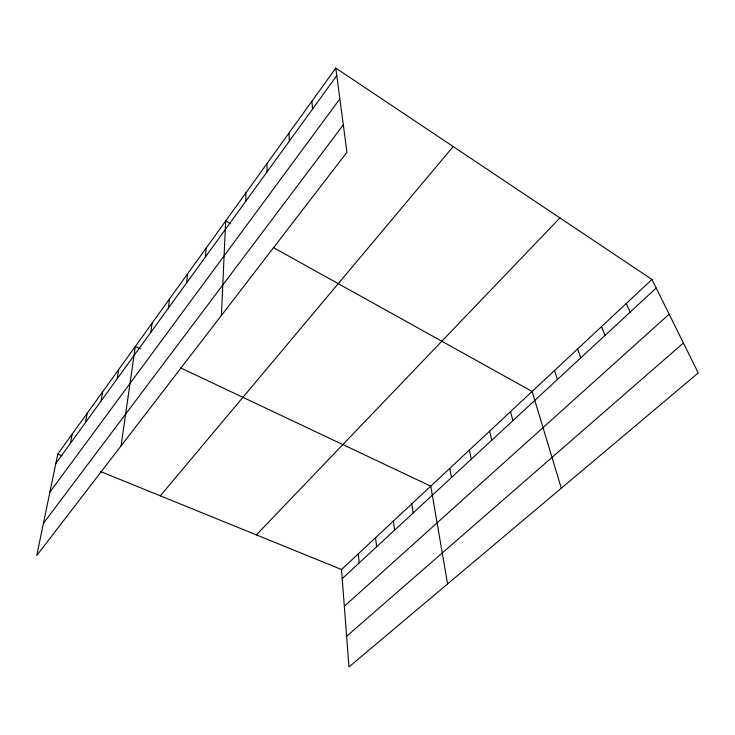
<?xml version="1.0" encoding="UTF-8"?>
<svg xmlns="http://www.w3.org/2000/svg" width="735" height="735" viewBox="0 0 735 735"><rect width="100%" height="100%" fill="white"/><g stroke="black" fill="none" stroke-linecap="round" stroke-linejoin="round"><path stroke-width="1.1" d="M245.756 201.28L245.903 192.873M221.428 315.444L225.654 220.996L230.652 223.78M205.589 256.736L206.186 248.035M186.662 282.865L187.453 274.036M168.444 308.011L169.427 299.071M150.905 332.22L152.053 323.198M121.073 445.906L135.304 346.451L140.468 348.886M117.223 378.727L118.675 369.549M101.044 401.062L102.634 391.819M85.435 422.607L87.153 413.318M70.376 443.407L72.205 434.063M335.794 68.061L57.771 454.12L36.75 555.531L346.948 152.255L335.794 68.061L651.973 279.484L698.25 372.939L348.969 666.939L341.518 569.515L651.973 279.484M55.823 463.482L336.795 75.595M49.907 492.064L339.873 98.867M43.429 523.302L343.309 124.849M160.34 495.831L453.183 146.559M256.396 534.896L559.905 217.918M342.216 578.629L656.208 288.028M344.329 606.274L669.162 314.194M346.626 636.262L683.421 342.997M57.771 454.12L61.924 455.801M100.309 471.42L341.518 569.515M180.635 367.886L430.765 486.138L447.578 583.93M273.521 247.631L532.112 391.461L561.301 488.205M626.275 303.491L630.161 312.127M601.487 326.643L605.043 335.371M577.563 348.996L580.815 357.798M554.447 370.596L557.415 379.462M510.503 411.646L512.938 420.613M489.602 431.179L491.798 440.182M469.362 450.086L471.337 459.127M449.756 468.397L451.52 477.465M411.793 503.861L413.162 512.966M393.409 521.032L394.594 530.146M375.585 537.689L376.605 546.803M358.294 553.841L359.149 562.955M311.879 101.274L312.55 109.065M288.965 133.09L289.342 141.102M266.989 163.602L267.09 171.815"/></g></svg>
